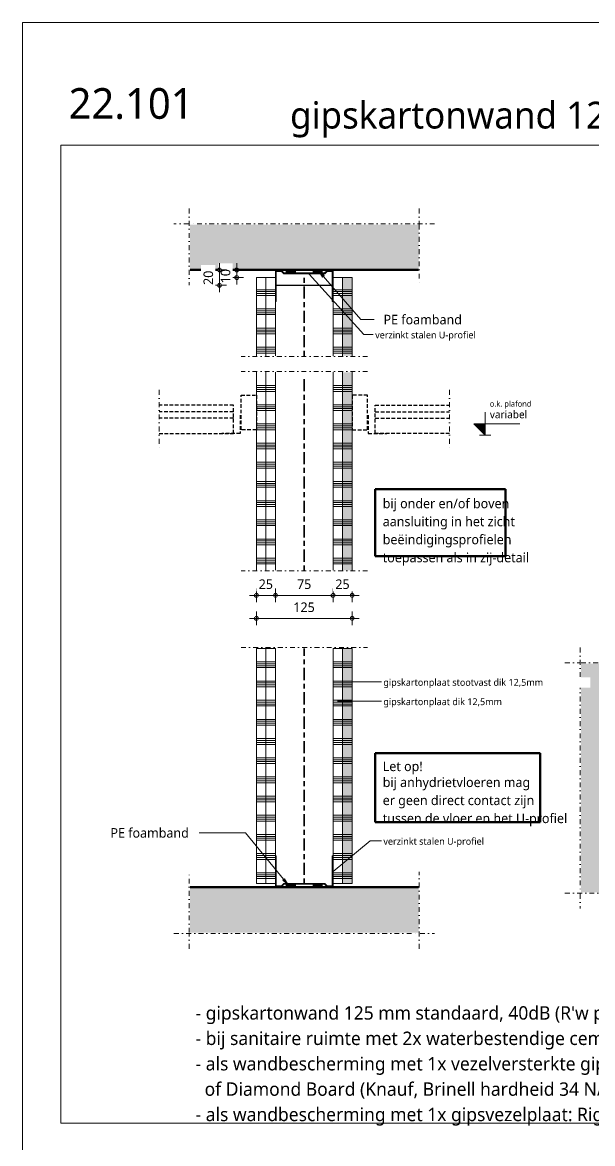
# Model space of a CAD drawing. Header units: millimetres. Extents: x -617 to 12931, y -7813 to -1363.
# Drawn here: x -589 to 154, y -2825 to -1363 of the extents above; entities that cross this region are included whole.
import ezdxf

# ---------------------------------------------------------------- set-up
doc = ezdxf.new("R2010")
doc.units = ezdxf.units.MM
for name, pattern in [('Center', [31.75, 6.35, -4.7625, 15.875, -4.7625]), ('Dash dot', [15.875, 6.35, -4.7625, 0, -4.7625]), ('Hidden', [7.14375, 4.7625, -2.38125])]:
    doc.linetypes.add(name, pattern=pattern)
for name, color, linetype, lineweight in [('A-ANNO-DIMS', 211, 'Continuous', 13), ('A-ANNO-DIMS-5', 211, 'Continuous', 13), ('A-ANNO-IDEN', 131, 'Continuous', 18), ('A-ANNO-NOTE', 131, 'Continuous', 18), ('A-DETL', 90, 'Continuous', 13), ('A-DETL-CNTR', 5, 'Center', 35), ('A-DETL-GENF', 92, 'Continuous', 18), ('A-DETL-HDLN', 90, 'Hidden', 25), ('A-DETL-MBND', 5, 'Continuous', 25), ('G-ANNO-TEXT', 231, 'Continuous', 13)]:
    doc.layers.add(name, color=color, linetype=linetype, lineweight=lineweight)
doc.styles.add('Segoe UI', font='segoeui.ttf', dxfattribs={"height": 7.5})
doc.styles.add('Segoe UI_1', font='segoeui.ttf', dxfattribs={"height": 10})
doc.styles.add('Segoe UI_2', font='segoeui.ttf', dxfattribs={"height": 9})
doc.styles.add('Segoe UI_3', font='segoeui.ttf', dxfattribs={"height": 12.5})
doc.styles.add('Segoe UI_4', font='segoeui.ttf', dxfattribs={"height": 17.5})
doc.styles.add('Segoe UI_5', font='segoeui.ttf', dxfattribs={"height": 40})
doc.styles.add('Segoe UI_6', font='segoeui.ttf', dxfattribs={"height": 35})
doc.dimstyles.new('2_5_mm', dxfattribs={"dimscale": 304.8, "dimtxt": 13.092049, "dimasz": 0.016404, "dimexe": 0.029528, "dimexo": 0.0625, "dimgap": 0.014764, "dimtad": 1, "dimdec": 0, "dimzin": 0, "dimdsep": 46, "dimtxsty": 'Segoe UI_3', "dimblk1": 'DOTBLANK', "dimblk2": 'DOTBLANK', "dimsah": 1, "dimcen": 0.09, "dimdle": 0.029528, "dimazin": 0, "dimtfac": 1, "dimtdec": 4, "dimtix": 1, "dimtmove": 0, "dimatfit": 3, "dimfxl": 0.029528, "dimfxlon": 1, "dimtvp": 1, "dimtfill": 1, "dimtolj": 1, "dimtzin": 0, "dimarcsym": 2})
doc.dimstyles.new('2_5_mm_1', dxfattribs={"dimscale": 304.8, "dimtxt": 13.092049, "dimasz": 0.016404, "dimexe": 0.029528, "dimexo": 0.0625, "dimgap": 0.014764, "dimtad": 1, "dimdec": 0, "dimzin": 0, "dimdsep": 46, "dimtxsty": 'Segoe UI_3', "dimblk1": 'DOTBLANK', "dimblk2": 'DOTBLANK', "dimsah": 1, "dimcen": 0.09, "dimdle": 0.029528, "dimazin": 0, "dimtfac": 1, "dimtdec": 4, "dimtix": 1, "dimtmove": 2, "dimatfit": 3, "dimfxl": 0.029528, "dimfxlon": 1, "dimtvp": 1, "dimtfill": 1, "dimtolj": 1, "dimtzin": 0, "dimarcsym": 2})

# ---------------------------------------------------------------- blocks, each defined once
blk = doc.blocks.new('40  gipsplaat - D12_5-2957448-22_1 Principedetails metalstud')
at = {"layer": 'A-DETL-GENF', "lineweight": 13}
h = blk.add_hatch(dxfattribs=at)
h.set_pattern_fill('FP_28', color=256, style=0, pattern_type=2)
h.set_pattern_definition([(270, (2495.68, -259.116), (25, 1e-15), []), (270, (2498.18, -259.116), (25, 1e-15), []), (270, (2500.68, -259.116), (25, 1e-15), []), (270, (2503.18, -259.116), (25, 1e-15), [])])
h.paths.add_polyline_path([(0, 12.5), (0, 0), (306.5, 0), (306.5, 12.5), (36, 12.5)])
at = {"layer": 'A-DETL-GENF'}
for p, q in [((306.5, 12.5), (0, 12.5)), ((0, 12.5), (0, 0)), ((0, 12.5), (0, 0)), ((0, 0), (36, 0)), ((36, 0), (306.5, 0)), ((36, 0), (306.5, 0))]:
    blk.add_line(p, q, dxfattribs=at)
blk = doc.blocks.new('40  gipsplaat - D12_5-V14-22_1 Principedetails metalstud')
at = {"layer": 'A-DETL-GENF', "lineweight": 13}
h = blk.add_hatch(dxfattribs=at)
h.set_pattern_fill('FP_29', color=256, style=0, pattern_type=2)
h.set_pattern_definition([(270, (2495.68, -271.616), (25, 1e-15), []), (270, (2498.18, -271.616), (25, 1e-15), []), (270, (2500.68, -271.616), (25, 1e-15), []), (270, (2503.18, -271.616), (25, 1e-15), [])])
h.paths.add_polyline_path([(0, 12.5), (0, 0), (306.5, 0), (306.5, 12.5)])
at = {"layer": 'A-DETL-GENF'}
for p, q in [((306.5, 12.5), (0, 12.5)), ((0, 12.5), (0, 0)), ((306.5, 12.5), (0, 12.5)), ((0, 12.5), (0, 0)), ((0, 0), (306.5, 0)), ((0, 0), (306.5, 0))]:
    blk.add_line(p, q, dxfattribs=at)
blk = doc.blocks.new('40  gipsplaat - D12_5-V15-22_1 Principedetails metalstud')
at = {"layer": 'A-DETL-GENF', "lineweight": 13}
h = blk.add_hatch(dxfattribs=at)
h.set_pattern_fill('FP_30', color=256, style=0, pattern_type=2)
h.set_pattern_definition([(270, (2495.68, -171.616), (25, 1e-15), []), (270, (2498.18, -171.616), (25, 1e-15), []), (270, (2500.68, -171.616), (25, 1e-15), []), (270, (2503.18, -171.616), (25, 1e-15), [])])
h.paths.add_polyline_path([(0, 0), (306.5, 0), (306.5, 12.5), (0, 12.5)])
at = {"layer": 'A-DETL-GENF'}
for p, q in [((36, 12.5), (0, 12.5)), ((0, 12.5), (0, 0)), ((0, 12.5), (0, 0)), ((0, 0), (306.5, 0)), ((306.5, 12.5), (36, 12.5)), ((306.5, 12.5), (36, 12.5))]:
    blk.add_line(p, q, dxfattribs=at)
blk = doc.blocks.new('40  gipsplaat - stootvast D12_5-2957449-22_1 Principedetails metalstud')
at = {"layer": 'A-DETL-GENF'}
blk.add_hatch(color=256, dxfattribs=at).paths.add_polyline_path([(0, 0), (306.5, 0), (306.5, 12.5), (0, 12.5)])
at = {"layer": 'A-DETL-GENF', "lineweight": 13}
h = blk.add_hatch(dxfattribs=at)
h.set_pattern_fill('FP_31', color=256, style=0, pattern_type=2)
h.set_pattern_definition([(270, (2495.68, -159.116), (25, 1e-15), []), (270, (2498.18, -159.116), (25, 1e-15), []), (270, (2500.68, -159.116), (25, 1e-15), []), (270, (2503.18, -159.116), (25, 1e-15), [])])
h.paths.add_polyline_path([(0, 0), (306.5, 0), (306.5, 12.5), (0, 12.5)])
at = {"layer": 'A-DETL-GENF'}
for p, q in [((306.5, 12.5), (0, 12.5)), ((0, 12.5), (0, 0)), ((306.5, 12.5), (0, 12.5)), ((0, 12.5), (0, 0)), ((0, 0), (306.5, 0)), ((0, 0), (306.5, 0))]:
    blk.add_line(p, q, dxfattribs=at)
blk = doc.blocks.new('22 metalstud profiel - 75 mm hor-2069737-22_1 Principedetails metalstud')
at = {"layer": 'A-DETL-GENF'}
for points in [[(-29.5, 0), (-36.5, 0), (-37.5, -1), (-37.5, -40), (-36.5, -40), (-36.5, -1), (-29.9, -1), (-26.9, -4), (26.9, -4), (29.9, -1), (36.5, -1), (36.5, -40), (37.5, -40), (37.5, -1), (36.5, 0), (29.5, 0), (26.5, -3), (-26.5, -3)], [(-23.5, 1), (-23.5, -3), (-11.5, -3), (-11.5, 1)], [(11.5, 1), (11.5, -3), (23.5, -3), (23.5, 1)]]:
    blk.add_hatch(color=256, dxfattribs=at).paths.add_polyline_path(points)
for p, q in [((-36.5, 0), (-37.5, -1)), ((-29.5, 0), (-36.5, 0)), ((-26.5, -3), (-29.5, 0)), ((-23.5, 1), (-23.5, -3)), ((-11.5, -3), (-11.5, 1)), ((11.5, 1), (11.5, -3)), ((23.5, -3), (23.5, 1)), ((29.5, 0), (26.5, -3)), ((36.5, 0), (29.5, 0)), ((37.5, -1), (36.5, 0)), ((-37.5, -1), (-37.5, -40)), ((-36.5, -40), (-36.5, -1)), ((-36.5, -1), (-29.9, -1)), ((-29.9, -1), (-26.9, -4)), ((-26.9, -4), (26.9, -4)), ((26.5, -3), (-26.5, -3)), ((26.9, -4), (29.9, -1)), ((29.9, -1), (36.5, -1)), ((36.5, -1), (36.5, -40)), ((37.5, -40), (37.5, -1)), ((-37.5, -40), (-36.5, -40)), ((36.5, -40), (37.5, -40)), ((37.5, -40), (36.5, -40))]:
    blk.add_line(p, q, dxfattribs=at)
blk = doc.blocks.new('40  gipsplaat - D12_5-2957450-22_1 Principedetails metalstud')
at = {"layer": 'A-DETL-GENF', "lineweight": 13}
h = blk.add_hatch(dxfattribs=at)
h.set_pattern_fill('FP_32', color=256, style=0, pattern_type=2)
h.set_pattern_definition([(90, (-1705.845, 259.116), (-25, 1e-15), []), (90, (-1708.345, 259.116), (-25, 1e-15), []), (90, (-1710.845, 259.116), (-25, 1e-15), []), (90, (-1713.345, 259.116), (-25, 1e-15), [])])
h.paths.add_polyline_path([(381.5, -12.5), (381.5, 0), (123.4, 0), (123.4, -12.5), (231.4, -12.5)])
h.paths.add_polyline_path([(101.9, 0), (0, 0), (0, -12.5), (101.9, -12.5)])
at = {"layer": 'A-DETL-GENF'}
for p, q in [((31, 0), (0, 0)), ((0, 0), (0, -12.5)), ((0, 0), (0, -12.5)), ((101.9, 0), (31, 0)), ((101.9, 0), (31, 0)), ((381.5, 0), (123.4, 0)), ((381.5, 0), (123.4, 0)), ((0, -12.5), (101.9, -12.5)), ((123.4, -12.5), (381.5, -12.5))]:
    blk.add_line(p, q, dxfattribs=at)
blk = doc.blocks.new('40  gipsplaat - D12_5-V16-22_1 Principedetails metalstud')
at = {"layer": 'A-DETL-GENF', "lineweight": 13}
h = blk.add_hatch(dxfattribs=at)
h.set_pattern_fill('FP_33', color=256, style=0, pattern_type=2)
h.set_pattern_definition([(90, (-1705.845, 271.616), (-25, 1e-15), []), (90, (-1708.345, 271.616), (-25, 1e-15), []), (90, (-1710.845, 271.616), (-25, 1e-15), []), (90, (-1713.345, 271.616), (-25, 1e-15), [])])
h.paths.add_polyline_path([(381.5, -12.5), (381.5, 0), (123.4, 0), (123.4, -12.5), (231.4, -12.5)])
h.paths.add_polyline_path([(101.9, 0), (0, 0), (0, -12.5), (101.9, -12.5)])
at = {"layer": 'A-DETL-GENF'}
for p, q in [((101.9, 0), (0, 0)), ((0, 0), (0, -12.5)), ((101.9, 0), (0, 0)), ((0, 0), (0, -12.5)), ((381.5, 0), (123.4, 0)), ((381.5, 0), (123.4, 0)), ((0, -12.5), (101.9, -12.5)), ((0, -12.5), (101.9, -12.5)), ((123.4, -12.5), (381.5, -12.5)), ((123.4, -12.5), (381.5, -12.5))]:
    blk.add_line(p, q, dxfattribs=at)
blk = doc.blocks.new('40  gipsplaat - D12_5-V17-22_1 Principedetails metalstud')
at = {"layer": 'A-DETL-GENF', "lineweight": 13}
h = blk.add_hatch(dxfattribs=at)
h.set_pattern_fill('FP_34', color=256, style=0, pattern_type=2)
h.set_pattern_definition([(90, (-1705.845, 171.616), (-25, 1e-15), []), (90, (-1708.345, 171.616), (-25, 1e-15), []), (90, (-1710.845, 171.616), (-25, 1e-15), []), (90, (-1713.345, 171.616), (-25, 1e-15), [])])
h.paths.add_polyline_path([(381.5, -12.5), (381.5, 0), (123.4, 0), (123.4, -12.5), (231.4, -12.5)])
h.paths.add_polyline_path([(101.9, 0), (0, 0), (0, -12.5), (101.9, -12.5)])
at = {"layer": 'A-DETL-GENF'}
for p, q in [((101.9, 0), (0, 0)), ((0, 0), (0, -12.5)), ((0, 0), (0, -12.5)), ((381.5, 0), (123.4, 0)), ((0, -12.5), (31, -12.5)), ((31, -12.5), (101.9, -12.5)), ((31, -12.5), (101.9, -12.5)), ((123.4, -12.5), (381.5, -12.5)), ((123.4, -12.5), (381.5, -12.5))]:
    blk.add_line(p, q, dxfattribs=at)
blk = doc.blocks.new('40  gipsplaat - stootvast D12_5-2957451-22_1 Principedetails metalstud')
at = {"layer": 'A-DETL-GENF'}
h = blk.add_hatch(color=256, dxfattribs=at)
h.paths.add_polyline_path([(381.5, 0), (123.4, 0), (123.4, -12.5), (381.5, -12.5)])
h.paths.add_polyline_path([(101.9, 0), (0, 0), (0, -12.5), (101.9, -12.5)])
at = {"layer": 'A-DETL-GENF', "lineweight": 13}
h = blk.add_hatch(dxfattribs=at)
h.set_pattern_fill('FP_35', color=256, style=0, pattern_type=2)
h.set_pattern_definition([(90, (-1705.845, 159.116), (-25, 1e-15), []), (90, (-1708.345, 159.116), (-25, 1e-15), []), (90, (-1710.845, 159.116), (-25, 1e-15), []), (90, (-1713.345, 159.116), (-25, 1e-15), [])])
h.paths.add_polyline_path([(381.5, -12.5), (381.5, 0), (123.4, 0), (123.4, -12.5), (231.4, -12.5)])
h.paths.add_polyline_path([(101.9, 0), (0, 0), (0, -12.5), (101.9, -12.5)])
at = {"layer": 'A-DETL-GENF'}
for p, q in [((101.9, 0), (0, 0)), ((0, 0), (0, -12.5)), ((101.9, 0), (0, 0)), ((0, 0), (0, -12.5)), ((381.5, 0), (123.4, 0)), ((381.5, 0), (123.4, 0)), ((0, -12.5), (101.9, -12.5)), ((0, -12.5), (101.9, -12.5)), ((123.4, -12.5), (381.5, -12.5)), ((123.4, -12.5), (381.5, -12.5))]:
    blk.add_line(p, q, dxfattribs=at)
blk = doc.blocks.new('00 afbreeklijn 1 s l - Type 1-V18-22_1 Principedetails metalstud')
at = {"layer": 'A-DETL-GENF', "linetype": 'Dash dot'}
blk.add_line((145, 0), (-20, 0), dxfattribs=at)
blk = doc.blocks.new('00 afbreeklijn 1 s l - Type 1-2338397-22_1 Principedetails metalstud')
at = {"layer": 'A-DETL-GENF', "linetype": 'Dash dot'}
blk.add_line((57, 0), (-20, 0), dxfattribs=at)
blk = doc.blocks.new('00 afbreeklijn 1 s l - Type 1-2338398-22_1 Principedetails metalstud')
at = {"layer": 'A-DETL-GENF', "linetype": 'Dash dot'}
blk.add_line((57, 0), (-20, 0), dxfattribs=at)
blk = doc.blocks.new('22 metalstud profiel - 75 mm hor-4394542-22_1 Principedetails metalstud')
at = {"layer": 'A-DETL-GENF'}
for points in [[(-36.5, 40), (-37.5, 40), (-37.5, 1), (-36.5, 0), (-29.5, 0), (-26.5, 3), (26.5, 3), (29.5, 0), (36.5, 0), (37.5, 1), (37.5, 40), (36.5, 40), (36.5, 1), (29.9, 1), (26.9, 4), (-26.9, 4), (-29.9, 1), (-36.5, 1)], [(-23.5, 3), (-23.5, -1), (-11.5, -1), (-11.5, 3)], [(23.5, 3), (11.5, 3), (11.5, -1), (23.5, -1)]]:
    blk.add_hatch(color=256, dxfattribs=at).paths.add_polyline_path(points)
for p, q in [((-36.5, 40), (-37.5, 40)), ((-37.5, 40), (-37.5, 1)), ((-36.5, 1), (-36.5, 40)), ((36.5, 40), (36.5, 1)), ((37.5, 40), (36.5, 40)), ((37.5, 40), (36.5, 40)), ((37.5, 1), (37.5, 40)), ((-37.5, 1), (-36.5, 0)), ((-29.9, 1), (-36.5, 1)), ((-26.9, 4), (-29.9, 1)), ((-29.5, 0), (-26.5, 3)), ((26.9, 4), (-26.9, 4)), ((-26.5, 3), (26.5, 3)), ((-23.5, 3), (-23.5, -1)), ((-11.5, -1), (-11.5, 3)), ((11.5, 3), (11.5, -1)), ((23.5, -1), (23.5, 3)), ((26.5, 3), (29.5, 0)), ((29.9, 1), (26.9, 4)), ((36.5, 1), (29.9, 1)), ((36.5, 0), (37.5, 1)), ((-36.5, 0), (-29.5, 0)), ((29.5, 0), (36.5, 0))]:
    blk.add_line(p, q, dxfattribs=at)
blk = doc.blocks.new('00 afbreeklijn 1 s l - Type 1-2338400-22_1 Principedetails metalstud')
at = {"layer": 'A-DETL-GENF', "linetype": 'Dash dot'}
for p, q in [((145, 0), (-20, 0)), ((145, -19.5), (-20, -19.5))]:
    blk.add_line(p, q, dxfattribs=at)
blk = doc.blocks.new('23 vloerweergave - 23 DI vloerweergave s e-2127734-22_1 Principedetails metalstud')
at = {"layer": 'A-DETL-GENF', "linetype": 'Dash dot'}
blk.add_hatch(color=256, dxfattribs=at).paths.add_polyline_path([(149, 0), (149, 59), (-149, 59), (-149, 0)])
for p, q in [((-150, 80), (-150, -20)), ((150, 80), (150, 61)), ((-151, 60), (-170, 60)), ((170, 60), (-149, 60)), ((150, 59), (150, -20))]:
    blk.add_line(p, q, dxfattribs=at)
at = {"layer": 'A-DETL-GENF', "lineweight": 50}
blk.add_line((-149, 0), (149, 0), dxfattribs=at)
blk = doc.blocks.new('DIMBLOCK1-22_1 Principedetails metalstud')
at = {"layer": 'A-ANNO-DIMS-5'}
for p, q in [((-284.1, -2140.1), (-284.1, -2131.1)), ((-159.1, -2140.1), (-159.1, -2131.1)), ((-293.1, -2140.1), (-150.1, -2140.1)), ((-284.1, -2140.1), (-284.1, -2149.1)), ((-159.1, -2140.1), (-159.1, -2149.1))]:
    blk.add_line(p, q, dxfattribs=at)
for centre in [(-284.1, -2140.1), (-159.1, -2140.1)]:
    blk.add_circle(centre, 2.5, dxfattribs=at)
at = {"layer": 'A-ANNO-DIMS-5', "color": 0, "insert": (-235.9, -2119.3), "char_height": 12.5, "width": 34.277, "attachment_point": 1, "line_spacing_factor": 1.142579, "style": 'Segoe UI_3', "bg_fill": 3, "box_fill_scale": 1.25, "bg_fill_color": 9, "bg_fill_true_color": 13158600, "bg_fill_transparency": 0}
blk.add_mtext('125', dxfattribs=at)
blk = doc.blocks.new('_DotBlank')
at = {"color": 0, "linetype": 'ByBlock', "lineweight": -2}
blk.add_line((-0.5, 0), (-1, 0), dxfattribs=at)
blk.add_circle((0, 0), 0.5, dxfattribs=at)
blk = doc.blocks.new('DIMBLOCK2-22_1 Principedetails metalstud')
at = {"layer": 'A-ANNO-DIMS-5'}
for p, q in [((-284.1, -2110.1), (-284.1, -2101.1)), ((-259.1, -2110.1), (-259.1, -2101.1)), ((-293.1, -2110.1), (-259.1, -2110.1)), ((-284.1, -2110.1), (-284.1, -2119.1)), ((-259.1, -2110.1), (-259.1, -2119.1))]:
    blk.add_line(p, q, dxfattribs=at)
for centre in [(-284.1, -2110.1), (-259.1, -2110.1)]:
    blk.add_circle(centre, 2.5, dxfattribs=at)
at = {"layer": 'A-ANNO-DIMS-5', "color": 0, "insert": (-281.1, -2089.3), "char_height": 12.5, "width": 22.852, "attachment_point": 1, "line_spacing_factor": 1.142579, "style": 'Segoe UI_3', "bg_fill": 3, "box_fill_scale": 1.25, "bg_fill_color": 9, "bg_fill_true_color": 13158600, "bg_fill_transparency": 0}
blk.add_mtext('25', dxfattribs=at)
blk = doc.blocks.new('DIMBLOCK3-22_1 Principedetails metalstud')
at = {"layer": 'A-ANNO-DIMS-5'}
for p, q in [((-259.1, -2110.1), (-259.1, -2101.1)), ((-184.1, -2110.1), (-184.1, -2101.1)), ((-259.1, -2110.1), (-184.1, -2110.1)), ((-259.1, -2110.1), (-259.1, -2119.1)), ((-184.1, -2110.1), (-184.1, -2119.1))]:
    blk.add_line(p, q, dxfattribs=at)
for centre in [(-259.1, -2110.1), (-184.1, -2110.1)]:
    blk.add_circle(centre, 2.5, dxfattribs=at)
at = {"layer": 'A-ANNO-DIMS-5', "color": 0, "insert": (-231.1, -2089.3), "char_height": 12.5, "width": 22.852, "attachment_point": 1, "line_spacing_factor": 1.142579, "style": 'Segoe UI_3', "bg_fill": 3, "box_fill_scale": 1.25, "bg_fill_color": 9, "bg_fill_true_color": 13158600, "bg_fill_transparency": 0}
blk.add_mtext('75', dxfattribs=at)
blk = doc.blocks.new('DIMBLOCK4-22_1 Principedetails metalstud')
at = {"layer": 'A-ANNO-DIMS-5'}
for p, q in [((-184.1, -2110.1), (-184.1, -2101.1)), ((-159.1, -2110.1), (-159.1, -2101.1)), ((-184.1, -2110.1), (-150.1, -2110.1)), ((-184.1, -2110.1), (-184.1, -2119.1)), ((-159.1, -2110.1), (-159.1, -2119.1))]:
    blk.add_line(p, q, dxfattribs=at)
for centre in [(-184.1, -2110.1), (-159.1, -2110.1)]:
    blk.add_circle(centre, 2.5, dxfattribs=at)
at = {"layer": 'A-ANNO-DIMS-5', "color": 0, "insert": (-181.1, -2089.3), "char_height": 12.5, "width": 22.852, "attachment_point": 1, "line_spacing_factor": 1.142579, "style": 'Segoe UI_3', "bg_fill": 3, "box_fill_scale": 1.25, "bg_fill_color": 9, "bg_fill_true_color": 13158600, "bg_fill_transparency": 0}
blk.add_mtext('25', dxfattribs=at)
blk = doc.blocks.new('DIMBLOCK17-22_1 Principedetails metalstud')
at = {"layer": 'A-ANNO-DIMS-5'}
for p, q in [((-309.8, -1676.8), (-309.8, -1704.8)), ((-309.8, -1685.8), (-318.8, -1685.8)), ((-309.8, -1685.8), (-300.8, -1685.8)), ((-309.8, -1695.8), (-318.8, -1695.8)), ((-309.8, -1695.8), (-300.8, -1695.8))]:
    blk.add_line(p, q, dxfattribs=at)
for centre in [(-309.8, -1685.8), (-309.8, -1695.8)]:
    blk.add_circle(centre, 2.5, dxfattribs=at)
at = {"layer": 'A-ANNO-DIMS-5', "color": 0, "insert": (-330.6, -1703.3), "char_height": 12.5, "width": 22.852, "attachment_point": 1, "rotation": 90, "line_spacing_factor": 1.142579, "style": 'Segoe UI_3', "bg_fill": 3, "box_fill_scale": 1.25, "bg_fill_color": 9, "bg_fill_true_color": 13158600, "bg_fill_transparency": 0}
blk.add_mtext('10', dxfattribs=at)
blk = doc.blocks.new('DIMBLOCK18-22_1 Principedetails metalstud')
at = {"layer": 'A-ANNO-DIMS-5'}
for p, q in [((-332.3, -1714.8), (-332.3, -1676.8)), ((-332.3, -1685.8), (-341.3, -1685.8)), ((-332.3, -1685.8), (-323.3, -1685.8)), ((-332.3, -1705.8), (-341.3, -1705.8)), ((-332.3, -1705.8), (-323.3, -1705.8))]:
    blk.add_line(p, q, dxfattribs=at)
for centre in [(-332.3, -1685.8), (-332.3, -1705.8)]:
    blk.add_circle(centre, 2.5, dxfattribs=at)
at = {"layer": 'A-ANNO-DIMS-5', "color": 0, "insert": (-353.1, -1705.4), "char_height": 12.5, "width": 22.852, "attachment_point": 1, "rotation": 90, "line_spacing_factor": 1.142579, "style": 'Segoe UI_3', "bg_fill": 3, "box_fill_scale": 1.25, "bg_fill_color": 9, "bg_fill_true_color": 13158600, "bg_fill_transparency": 0}
blk.add_mtext('20', dxfattribs=at)

msp = doc.modelspace()

# ---------------------------------------------------------------- hatches: boundary and pattern name
at = {"layer": 'A-ANNO-NOTE'}
msp.add_hatch(color=256, dxfattribs=at).paths.add_polyline_path([(14.3, -1901.4), (14.3, -1886.4), (-0.7, -1886.4)])
at = {"layer": 'G-ANNO-TEXT'}
for points in [[(-202.6, -1687.5), (-197.9, -1695.3), (-195.5, -1693.3)], [(-242.8, -2487.5), (-247.3, -2479.5), (-249.8, -2481.5)]]:
    msp.add_hatch(color=7, dxfattribs=at).paths.add_polyline_path(points)

# ---------------------------------------------------------------- linework, layer by layer
at = {"layer": 'A-ANNO-IDEN'}
for p, q in [((-215.3, -1691.4), (-144, -1769.8)), ((-144, -1769.8), (-129.2, -1769.8)), ((-159.3, -2222.7), (-118.5, -2222.7)), ((-178.5, -2247.9), (-118.5, -2247.9)), ((-184.1, -2470.2), (-135.8, -2429.9)), ((-135.8, -2429.9), (-118.5, -2429.9))]:
    msp.add_line(p, q, dxfattribs=at)
at = {"layer": 'A-ANNO-NOTE'}
msp.add_line((6.8, -1901.4), (21.8, -1901.4), dxfattribs=at)
at = {"layer": 'A-DETL', "lineweight": 18}
for p, q in [((-589.3, -1363.2), (3610.7, -1363.2)), ((-589.3, -2848.2), (-589.3, -1363.2)), ((-539.3, -2798.2), (-539.3, -1523.2)), ((-539.3, -1523.2), (1460.7, -1523.2)), ((-539.3, -2798.2), (1460.7, -2798.2))]:
    msp.add_line(p, q, dxfattribs=at)
at = {"layer": 'A-DETL', "lineweight": 50}
for p, q in [((-129.1, -1971.7), (40.9, -1971.7)), ((-129.1, -2059.2), (-129.1, -1971.7)), ((40.9, -1971.7), (40.9, -2059.2)), ((40.9, -2059.2), (-129.1, -2059.2)), ((-129.1, -2315.8), (-129.1, -2405.8)), ((85.9, -2315.8), (-129.1, -2315.8)), ((85.9, -2405.8), (85.9, -2315.8)), ((-129.1, -2405.8), (85.9, -2405.8))]:
    msp.add_line(p, q, dxfattribs=at)
at = {"layer": 'A-DETL-CNTR'}
for p, q in [((-221.6, -1797.7), (-221.6, -1690.8)), ((-221.6, -2077.3), (-221.6, -1823.5)), ((-221.6, -2485.7), (-221.6, -2179.2))]:
    msp.add_line(p, q, dxfattribs=at)
at = {"layer": 'A-DETL-HDLN'}
for p, q in [((-304.1, -1849.2), (-284.1, -1849.2)), ((-304.1, -1894.2), (-304.1, -1849.2)), ((-284.1, -1849.2), (-284.1, -1894.2)), ((-139.1, -1849.2), (-159.1, -1849.2)), ((-159.1, -1849.2), (-159.1, -1894.2)), ((-139.1, -1894.2), (-139.1, -1849.2)), ((-314.1, -1862.2), (-411.1, -1862.2)), ((-314.1, -1870.7), (-411.1, -1870.7)), ((-314.1, -1899.2), (-314.1, -1862.2)), ((-129.1, -1899.2), (-129.1, -1862.2)), ((-129.1, -1862.2), (-32.1, -1862.2)), ((-129.1, -1870.7), (-32.1, -1870.7)), ((-314.1, -1879.2), (-411.1, -1879.2)), ((-305.1, -1875.2), (-305.1, -1899.2)), ((-138.1, -1875.2), (-138.1, -1899.2)), ((-129.1, -1879.2), (-32.1, -1879.2)), ((-411.1, -1899.2), (-314.1, -1899.2)), ((-305.1, -1899.2), (-329.1, -1899.2)), ((-284.1, -1894.2), (-304.1, -1894.2)), ((-159.1, -1894.2), (-139.1, -1894.2)), ((-138.1, -1899.2), (-114.1, -1899.2)), ((-32.1, -1899.2), (-129.1, -1899.2))]:
    msp.add_line(p, q, dxfattribs=at)
at = {"layer": 'A-DETL-MBND'}
msp.add_line((-258.1, -1705.8), (-185.1, -1705.8), dxfattribs=at)
at = {"layer": 'G-ANNO-TEXT', "color": 250}
for p, q in [((-202.6, -1687.5), (-197.9, -1695.3)), ((-195.5, -1693.3), (-202.6, -1687.5)), ((-202.6, -1687.5), (-147.9, -1750.6)), ((-197.9, -1695.3), (-195.5, -1693.3)), ((-147.9, -1750.6), (-130.7, -1750.6)), ((-358.4, -2419.7), (-358.7, -2419.7)), ((-298.2, -2419.7), (-358.4, -2419.7)), ((-242.8, -2487.5), (-298.2, -2419.7)), ((-247.3, -2479.5), (-249.8, -2481.5)), ((-249.8, -2481.5), (-242.8, -2487.5)), ((-242.8, -2487.5), (-247.3, -2479.5))]:
    msp.add_line(p, q, dxfattribs=at)

# ---------------------------------------------------------------- block references
at = {"layer": 'A-DETL-GENF', "linetype": 'Dash dot'}
for name, p in [('23 vloerweergave - 23 DI vloerweergave s e-2127734-22_1 Principedetails metalstud', (-221.6, -1685.8)), ('00 afbreeklijn 1 s l - Type 1-2338400-22_1 Principedetails metalstud', (-284.1, -1798.7)), ('00 afbreeklijn 1 s l - Type 1-V18-22_1 Principedetails metalstud', (-284.1, -2078.3))]:
    msp.add_blockref(name, p, dxfattribs=at)
at = {"layer": 'A-DETL-GENF'}
for name, p, rotation in [('22 metalstud profiel - 75 mm hor-4394542-22_1 Principedetails metalstud', (-221.6, -1686.8), 180), ('40  gipsplaat - D12_5-V16-22_1 Principedetails metalstud', (-271.6, -1695.8), 269.9999999999989), ('40  gipsplaat - D12_5-2957450-22_1 Principedetails metalstud', (-259.1, -1695.8), 269.9999999999987), ('40  gipsplaat - D12_5-V17-22_1 Principedetails metalstud', (-171.6, -1695.8), 269.9999999999998), ('40  gipsplaat - stootvast D12_5-2957451-22_1 Principedetails metalstud', (-159.1, -1695.8), 269.9999999999998), ('40  gipsplaat - D12_5-V14-22_1 Principedetails metalstud', (-271.6, -2485.7), 90.00000000000115), ('40  gipsplaat - D12_5-2957448-22_1 Principedetails metalstud', (-259.1, -2485.7), 90.00000000000134), ('40  gipsplaat - D12_5-V15-22_1 Principedetails metalstud', (-171.6, -2485.7), 90.00000000000018), ('40  gipsplaat - stootvast D12_5-2957449-22_1 Principedetails metalstud', (-159.1, -2485.7), 90.00000000000018), ('22 metalstud profiel - 75 mm hor-2069737-22_1 Principedetails metalstud', (-221.6, -2489.7), 180)]:
    msp.add_blockref(name, p, dxfattribs=dict(at, rotation=rotation))
at = {"layer": 'A-DETL-GENF', "linetype": 'Dash dot'}
for name, p, rotation in [('00 afbreeklijn 1 s l - Type 1-2338397-22_1 Principedetails metalstud', (-411.1, -1899.2), 89.99999999999991), ('00 afbreeklijn 1 s l - Type 1-2338398-22_1 Principedetails metalstud', (-32.1, -1899.2), 90.00000000000011), ('00 afbreeklijn 1 s l - Type 1-V18-22_1 Principedetails metalstud', (-159.1, -2178.2), 180), ('23 vloerweergave - 23 DI vloerweergave s e-2127734-22_1 Principedetails metalstud', (198.3, -2348.2), 89.99999999999991), ('23 vloerweergave - 23 DI vloerweergave s e-2127734-22_1 Principedetails metalstud', (-221.6, -2490.7), 180)]:
    msp.add_blockref(name, p, dxfattribs=dict(at, rotation=rotation))

# ---------------------------------------------------------------- texts
at = {"layer": 'A-ANNO-NOTE', "lineweight": 13, "insert": (20.4, -1856.6), "char_height": 7.5, "width": 66.941, "attachment_point": 1, "style": 'Segoe UI', "bg_fill": 3, "box_fill_scale": 1.25, "bg_fill_color": 9, "bg_fill_true_color": 13158600, "bg_fill_transparency": 0}
msp.add_mtext('o.k. plafond', dxfattribs=at)
at = {"layer": 'G-ANNO-TEXT', "color": 7, "attachment_point": 1}
for s, insert, char_height, width, style in [('22.101', (-529, -1448.8), 40, 201.624, 'Segoe UI_5'), ('gipskartonwand 125mm standaard 40dB', (-240.2, -1466.5), 35, 1089.092, 'Segoe UI_6'), ('PE foamband', (-118.2, -1744.3), 12.5, 125.063, 'Segoe UI_3'), ('bij onder en/of boven', (-119.3, -1984), 12.5, 205.232, 'Segoe UI_3'), ('aansluiting in het zicht', (-119.3, -2007.5), 12.5, 211.245, 'Segoe UI_3'), ('beëindigingsprofielen', (-119.3, -2031), 12.5, 204.43, 'Segoe UI_3'), ('toepassen als in zij-detail', (-119.3, -2054.5), 12.5, 235.696, 'Segoe UI_3'), ('Let op!', (-119.3, -2326.7), 12.5, 65.338, 'Segoe UI_3'), ('bij anhydrietvloeren mag', (-119.3, -2347.5), 12.5, 234.494, 'Segoe UI_3'), ('er geen direct contact zijn', (-119.3, -2371), 12.5, 243.312, 'Segoe UI_3'), ('tussen de vloer en het U-profiel', (-119.3, -2394.5), 12.5, 297.025, 'Segoe UI_3'), ('PE foamband', (-474.4, -2413.5), 12.5, 125.063, 'Segoe UI_3'), ("- gipskartonwand 125 mm standaard, 40dB (R'w praktijkwaarde)", (-363.5, -2645.7), 17.5, 845.379, 'Segoe UI_4'), ('- bij sanitaire ruimte met 2x waterbestendige cementplaten: Aquaroc (Gyproc) of Aquapanel (Knauf)', (-363.5, -2678.8), 17.5, 1316.772, 'Segoe UI_4'), ('- als wandbescherming met 1x vezelversterkte gipskartonplaat: Duragyp (Gyproc, Brinell hardheid 27 N/mm2 )', (-363.5, -2711.9), 17.5, 1455.063, 'Segoe UI_4'), ('  of Diamond Board (Knauf, Brinell hardheid 34 N/mm2)', (-363.5, -2745), 17.5, 736.751, 'Segoe UI_4'), ('- als wandbescherming met 1x gipsvezelplaat: Rigidur (Gyproc, Brinell hardheid 35 N/mm2) Let op! zaagwerk.', (-363.5, -2778), 17.5, 1444.24, 'Segoe UI_4')]:
    msp.add_mtext(s, dxfattribs=dict(at, insert=insert, char_height=char_height, width=width, style=style))

# ---------------------------------------------------------------- dimensions: what is measured, and where the dimension line sits
at = {"layer": 'A-ANNO-DIMS'}
dim = msp.add_linear_dim(base=(-159.1, -2140.1), p1=(-284.1, -2131.1), p2=(-159.1, -2131.1), dimstyle='2_5_mm', override={"dimpost": '<>', "dimfxl": 125}, dxfattribs=at)
dim.commit()
dim.dimension.update_dxf_attribs({"geometry": 'DIMBLOCK1-22_1 Principedetails metalstud', "text_midpoint": (-221.6, -2129.1)})

# ---------------------------------------------------------------- next in the draw order: texts
at = {"layer": 'A-ANNO-IDEN', "lineweight": 13, "char_height": 9, "attachment_point": 1, "style": 'Segoe UI_2', "bg_fill": 3, "box_fill_scale": 1.25, "bg_fill_color": 9, "bg_fill_true_color": 13158600, "bg_fill_transparency": 0}
for s, insert, width in [('verzinkt stalen U-profiel', (-129.2, -1766.1), 169.958), ('gipskartonplaat stootvast dik 12,5mm', (-118.5, -2219), 267.764), ('gipskartonplaat dik 12,5mm', (-118.5, -2244.2), 198.818), ('verzinkt stalen U-profiel', (-118.5, -2426.2), 169.958)]:
    msp.add_mtext(s, dxfattribs=dict(at, insert=insert, width=width))
at = {"layer": 'A-ANNO-NOTE', "lineweight": 13, "insert": (20.4, -1869.2), "char_height": 10, "width": 58.924, "attachment_point": 1, "style": 'Segoe UI_1', "bg_fill": 3, "box_fill_scale": 1.25, "bg_fill_color": 9, "bg_fill_true_color": 13158600, "bg_fill_transparency": 0}
msp.add_mtext('variabel', dxfattribs=at)

# ---------------------------------------------------------------- next in the draw order: dimensions: what is measured, and where the dimension line sits
at = {"layer": 'A-ANNO-DIMS'}
dim = msp.add_linear_dim(base=(-309.8, -1695.8), p1=(-300.8, -1685.8), p2=(-300.8, -1695.8), angle=90, dimstyle='2_5_mm_1', override={"dimpost": '<>', "dimfxl": 10}, dxfattribs=at)
dim.commit()
dim.dimension.update_dxf_attribs({"geometry": 'DIMBLOCK17-22_1 Principedetails metalstud', "text_midpoint": (-322.2, -1691.9), "dimtype": 160, "text_rotation": 90})
dim = msp.add_linear_dim(base=(-259.1, -2110.1), p1=(-284.1, -2101.1), p2=(-259.1, -2101.1), dimstyle='2_5_mm', override={"dimpost": '<>', "dimfxl": 25}, dxfattribs=at)
dim.commit()
dim.dimension.update_dxf_attribs({"geometry": 'DIMBLOCK2-22_1 Principedetails metalstud', "text_midpoint": (-271.6, -2099.1)})

# ---------------------------------------------------------------- next in the draw order: linework, layer by layer
at = {"layer": 'A-ANNO-NOTE'}
for p, q in [((14.3, -1886.4), (14.3, -1871.2)), ((-0.7, -1886.4), (14.3, -1901.4)), ((14.3, -1886.4), (-0.7, -1886.4)), ((14.3, -1886.3), (59.3, -1886.3)), ((14.3, -1901.4), (14.3, -1886.4))]:
    msp.add_line(p, q, dxfattribs=at)

# ---------------------------------------------------------------- next in the draw order: dimensions: what is measured, and where the dimension line sits
at = {"layer": 'A-ANNO-DIMS'}
dim = msp.add_linear_dim(base=(-332.3, -1685.8), p1=(-323.3, -1705.8), p2=(-341.3, -1685.8), angle=90, dimstyle='2_5_mm', override={"dimpost": '<>', "dimfxl": 26.907248}, dxfattribs=at)
dim.commit()
dim.dimension.update_dxf_attribs({"geometry": 'DIMBLOCK18-22_1 Principedetails metalstud', "text_midpoint": (-343.2, -1695.8)})
dim = msp.add_linear_dim(base=(-184.1, -2110.1), p1=(-259.1, -2101.1), p2=(-184.1, -2101.1), dimstyle='2_5_mm', override={"dimpost": '<>', "dimfxl": 75}, dxfattribs=at)
dim.commit()
dim.dimension.update_dxf_attribs({"geometry": 'DIMBLOCK3-22_1 Principedetails metalstud', "text_midpoint": (-221.6, -2099.2)})

# ---------------------------------------------------------------- next in the draw order: dimensions: what is measured, and where the dimension line sits
dim = msp.add_linear_dim(base=(-159.1, -2110.1), p1=(-184.1, -2101.1), p2=(-159.1, -2101.1), dimstyle='2_5_mm', override={"dimpost": '<>', "dimfxl": 25}, dxfattribs=at)
dim.commit()
dim.dimension.update_dxf_attribs({"geometry": 'DIMBLOCK4-22_1 Principedetails metalstud', "text_midpoint": (-171.6, -2099.1)})

doc.saveas('drawing.dxf')
